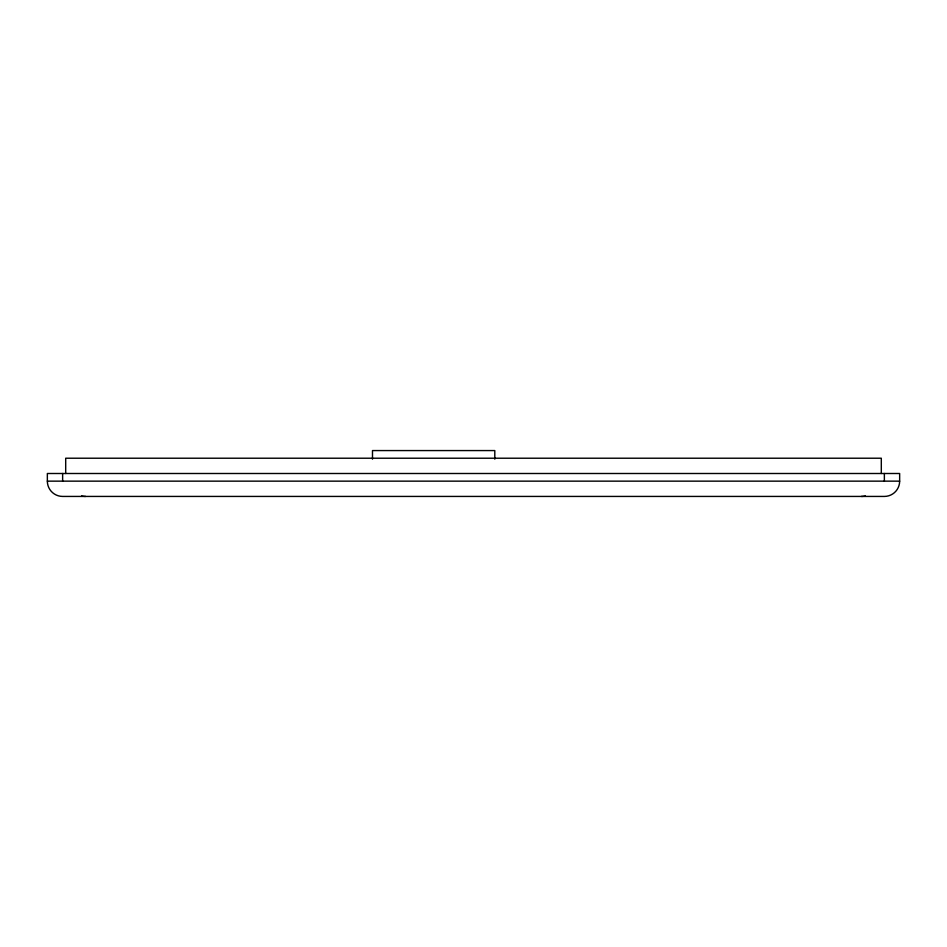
<?xml version="1.0" encoding="UTF-8"?>
<svg xmlns="http://www.w3.org/2000/svg" width="947" height="947" viewBox="0 0 947 947"><rect width="100%" height="100%" fill="white"/><g stroke="black" fill="none" stroke-linecap="round" stroke-linejoin="round"><path stroke-width="1.42" d="M47.35 481.147L899.65 481.147L899.65 473.5L47.35 473.5L47.35 481.147A15.282 15.282 0 0 0 62.632 496.429L884.368 496.429A15.282 15.282 0 0 0 899.65 481.147M884.368 473.5L884.368 481.147M881.302 473.5L881.302 458.218L65.698 458.218L65.698 473.5M494.796 459.165L494.796 450.571L372.491 450.571L372.491 459.165M62.632 473.5L62.632 481.147M85.573 496.429A15.282 15.282 0 0 1 81.608 495.908M865.392 495.908A15.282 15.282 0 0 1 861.427 496.429"/></g></svg>
